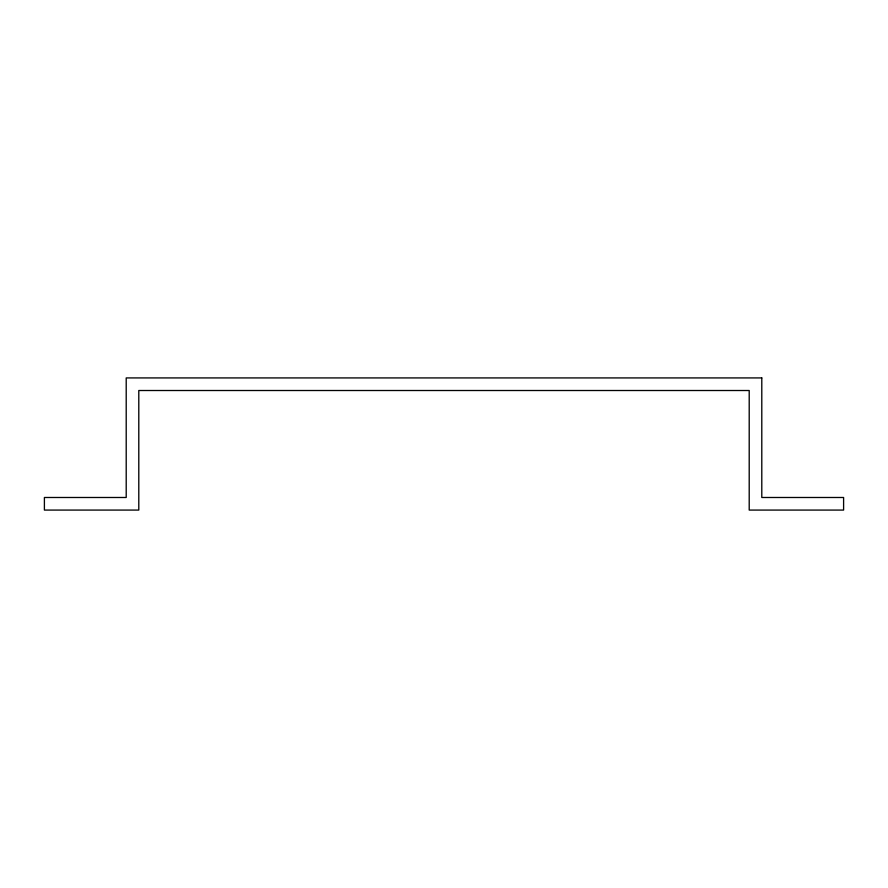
<?xml version="1.0" encoding="UTF-8"?>
<svg xmlns="http://www.w3.org/2000/svg" width="888" height="888" viewBox="0 0 888 888"><rect width="100%" height="100%" fill="white"/><g stroke="black" fill="none" stroke-linecap="round" stroke-linejoin="round"><path stroke-width="1.33" d="M761.793 377.922L126.207 377.922L126.207 497.491L44.4 497.491L44.4 510.078L138.794 510.078L138.794 390.509L749.206 390.509L749.206 510.078L843.6 510.078L843.6 497.491L761.793 497.491L761.793 377.922"/></g></svg>
